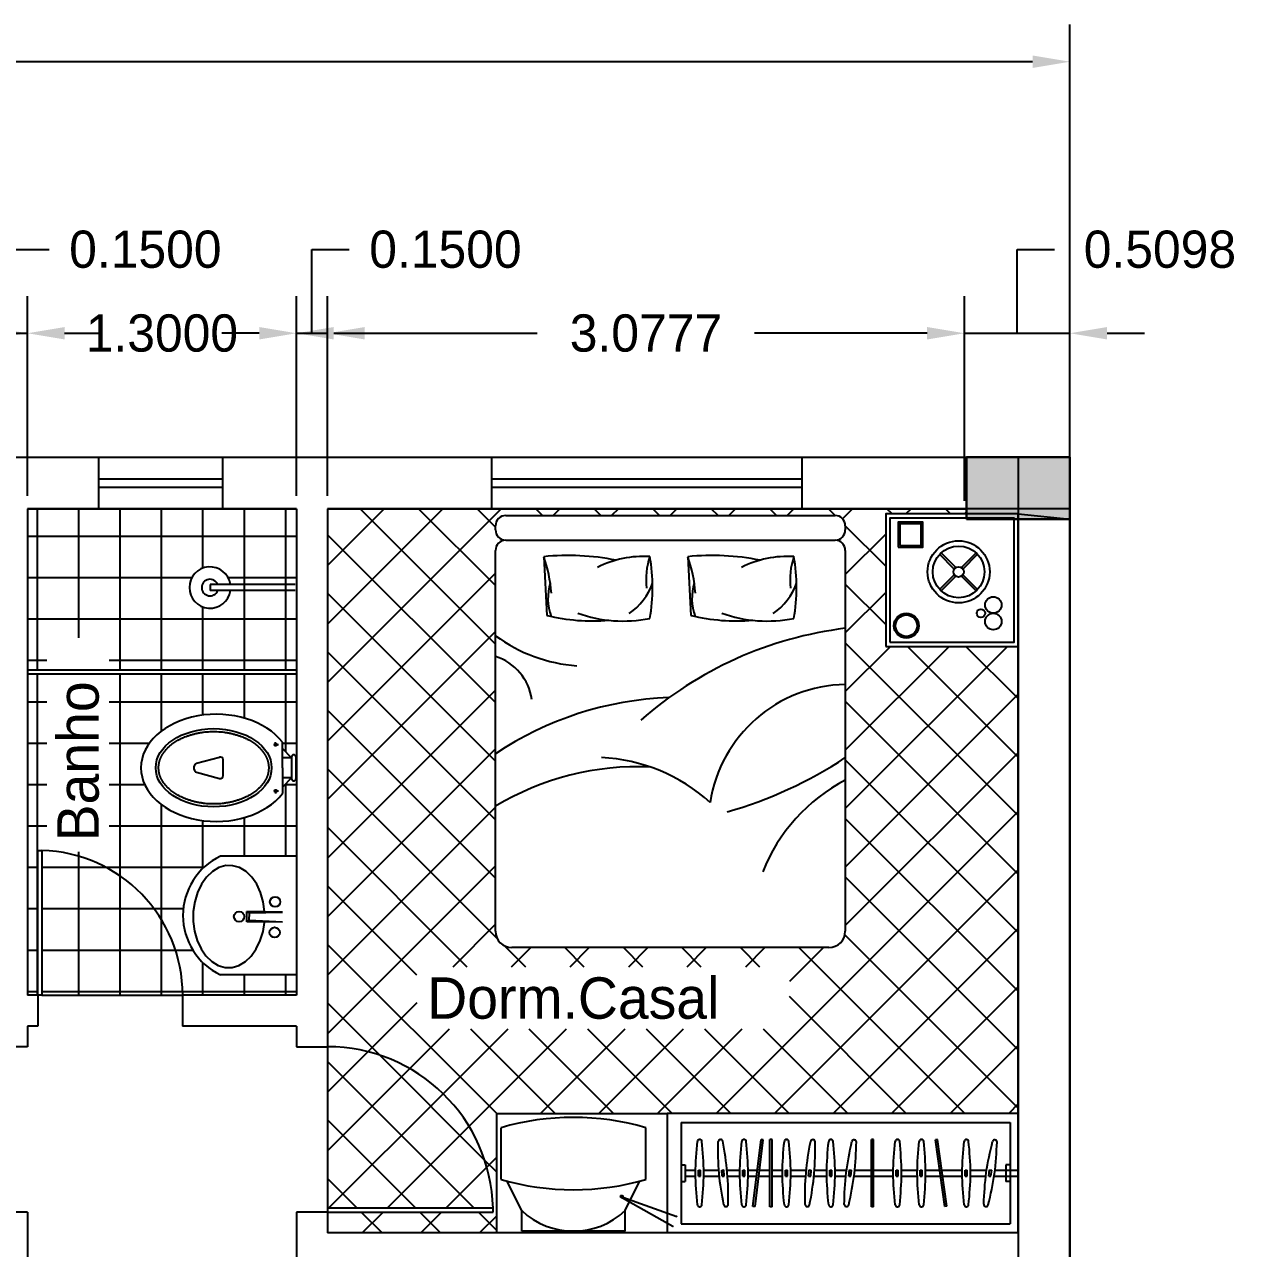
# Model space of a CAD drawing. Header units: millimetres. Extents: x 935 to 1399, y 512 to 900.
# Drawn here: x 1157.06 to 1162.93, y 859.05 to 864.96 of the extents above; entities that cross this region are included whole.
import ezdxf

# ---------------------------------------------------------------- set-up
doc = ezdxf.new("R2010")
doc.units = ezdxf.units.MM
doc.layers.add('LAYER1', color=1, linetype='Continuous')
doc.layers.add('MOBILIARIO', color=4, linetype='Continuous')
doc.dimstyles.get("Standard").update_dxf_attribs({"dimtxt": 0.18, "dimasz": 0.18, "dimexe": 0.18, "dimexo": 0.0625, "dimgap": 0.09, "dimtad": 0, "dimtih": 1, "dimtoh": 1, "dimdec": 4, "dimzin": 0, "dimdsep": 46, "dimtxsty": 'Standard', "dimcen": 0.09, "dimadec": 0, "dimazin": 0, "dimtfac": 1, "dimtdec": 4, "dimtofl": 0, "dimtmove": 0, "dimatfit": 3, "dimfxl": 0, "dimtolj": 1, "dimtzin": 0, "dimarcsym": 0})

# ---------------------------------------------------------------- blocks, each defined once
blk = doc.blocks.new('*D78')
at = {"color": 0, "lineweight": -2, "transparency": 16777216}
for p, q in [((1157.0039, 863.47), (1157.0039, 863.875)), ((1157.0039, 863.875), (1157.1839, 863.875)), ((1156.9289, 862.6844), (1156.9289, 863.65)), ((1157.0789, 862.6844), (1157.0789, 863.65)), ((1156.7489, 863.47), (1156.5689, 863.47)), ((1156.9289, 863.47), (1157.0789, 863.47)), ((1157.2589, 863.47), (1157.4389, 863.47))]:
    blk.add_line(p, q, dxfattribs=at)
at = {"color": 0, "transparency": 16777216}
for points in [[(1156.7489, 863.5), (1156.7489, 863.44), (1156.9289, 863.47)], [(1157.2589, 863.5), (1157.2589, 863.44), (1157.0789, 863.47)]]:
    blk.add_solid(points, dxfattribs=at)
at = {"layer": 'Defpoints', "color": 0, "transparency": 16777216}
for p in [(1157.0789, 863.47), (1156.9289, 862.6219), (1157.0789, 862.6219)]:
    blk.add_point(p, dxfattribs=at)
at = {"color": 0, "transparency": 16777216, "insert": (1157.6489, 863.875), "char_height": 0.18, "attachment_point": 5}
blk.add_mtext('\\A1;0.1500', dxfattribs=at)
blk = doc.blocks.new('*D79')
at = {"color": 0, "lineweight": -2, "transparency": 16777216}
for p, q in [((1157.0789, 862.6844), (1157.0789, 863.65)), ((1158.3789, 862.6844), (1158.3789, 863.65)), ((1156.8989, 863.47), (1156.7189, 863.47)), ((1158.5589, 863.47), (1158.7389, 863.47))]:
    blk.add_line(p, q, dxfattribs=at)
at = {"color": 0, "transparency": 16777216}
for points in [[(1156.8989, 863.5), (1156.8989, 863.44), (1157.0789, 863.47)], [(1158.5589, 863.5), (1158.5589, 863.44), (1158.3789, 863.47)]]:
    blk.add_solid(points, dxfattribs=at)
at = {"layer": 'Defpoints', "color": 0, "transparency": 16777216}
for p in [(1158.3789, 863.47), (1157.0789, 862.6219), (1158.3789, 862.6219)]:
    blk.add_point(p, dxfattribs=at)
at = {"color": 0, "transparency": 16777216, "insert": (1157.7289, 863.47), "char_height": 0.18, "attachment_point": 5}
blk.add_mtext('\\A1;1.3000', dxfattribs=at)
blk = doc.blocks.new('*D80')
at = {"color": 0, "lineweight": -2, "transparency": 16777216}
for p, q in [((1158.4539, 863.47), (1158.4539, 863.875)), ((1158.4539, 863.875), (1158.6339, 863.875)), ((1158.3789, 862.6844), (1158.3789, 863.65)), ((1158.5289, 862.6844), (1158.5289, 863.65)), ((1158.1989, 863.47), (1158.0189, 863.47)), ((1158.3789, 863.47), (1158.5289, 863.47)), ((1158.7089, 863.47), (1158.8889, 863.47))]:
    blk.add_line(p, q, dxfattribs=at)
at = {"color": 0, "transparency": 16777216}
for points in [[(1158.1989, 863.5), (1158.1989, 863.44), (1158.3789, 863.47)], [(1158.7089, 863.5), (1158.7089, 863.44), (1158.5289, 863.47)]]:
    blk.add_solid(points, dxfattribs=at)
at = {"layer": 'Defpoints', "color": 0, "transparency": 16777216}
for p in [(1158.5289, 863.47), (1158.3789, 862.6219), (1158.5289, 862.6219)]:
    blk.add_point(p, dxfattribs=at)
at = {"color": 0, "transparency": 16777216, "insert": (1159.0989, 863.875), "char_height": 0.18, "attachment_point": 5}
blk.add_mtext('\\A1;0.1500', dxfattribs=at)
blk = doc.blocks.new('*D81')
at = {"color": 0, "lineweight": -2, "transparency": 16777216}
for p, q in [((1158.5289, 862.6844), (1158.5289, 863.65)), ((1161.6067, 862.6594), (1161.6067, 863.65)), ((1158.7089, 863.47), (1159.5428, 863.47)), ((1161.4267, 863.47), (1160.5928, 863.47))]:
    blk.add_line(p, q, dxfattribs=at)
at = {"color": 0, "transparency": 16777216}
for points in [[(1158.7089, 863.5), (1158.7089, 863.44), (1158.5289, 863.47)], [(1161.4267, 863.5), (1161.4267, 863.44), (1161.6067, 863.47)]]:
    blk.add_solid(points, dxfattribs=at)
at = {"layer": 'Defpoints', "color": 0, "transparency": 16777216}
for p in [(1161.6067, 863.47), (1158.5289, 862.6219), (1161.6067, 862.5969)]:
    blk.add_point(p, dxfattribs=at)
at = {"color": 0, "transparency": 16777216, "insert": (1160.0678, 863.47), "char_height": 0.18, "attachment_point": 5}
blk.add_mtext('\\A1;3.0777', dxfattribs=at)
blk = doc.blocks.new('*D82')
at = {"color": 0, "lineweight": -2, "transparency": 16777216}
for p, q in [((1161.8615, 863.47), (1161.8615, 863.875)), ((1161.8615, 863.875), (1162.0415, 863.875)), ((1161.6067, 862.6594), (1161.6067, 863.65)), ((1162.1164, 862.6344), (1162.1164, 863.65)), ((1161.4267, 863.47), (1161.2467, 863.47)), ((1161.6067, 863.47), (1162.1164, 863.47)), ((1162.2964, 863.47), (1162.4764, 863.47))]:
    blk.add_line(p, q, dxfattribs=at)
at = {"color": 0, "transparency": 16777216}
for points in [[(1161.4267, 863.5), (1161.4267, 863.44), (1161.6067, 863.47)], [(1162.2964, 863.5), (1162.2964, 863.44), (1162.1164, 863.47)]]:
    blk.add_solid(points, dxfattribs=at)
at = {"layer": 'Defpoints', "color": 0, "transparency": 16777216}
for p in [(1162.1164, 863.47), (1161.6067, 862.5969), (1162.1164, 862.5719)]:
    blk.add_point(p, dxfattribs=at)
at = {"color": 0, "transparency": 16777216, "insert": (1162.5515, 863.875), "char_height": 0.18, "attachment_point": 5}
blk.add_mtext('\\A1;0.5098', dxfattribs=at)
blk = doc.blocks.new('*D47')
at = {"color": 0, "lineweight": -2, "transparency": 16777216}
for p, q in [((1146.1164, 862.9969), (1146.1164, 864.9622)), ((1162.1164, 862.9969), (1162.1164, 864.9622)), ((1146.2964, 864.7822), (1153.5764, 864.7822)), ((1161.9364, 864.7822), (1154.6564, 864.7822))]:
    blk.add_line(p, q, dxfattribs=at)
at = {"color": 0, "transparency": 16777216}
for points in [[(1146.2964, 864.8122), (1146.2964, 864.7522), (1146.1164, 864.7822)], [(1161.9364, 864.8122), (1161.9364, 864.7522), (1162.1164, 864.7822)]]:
    blk.add_solid(points, dxfattribs=at)
at = {"layer": 'Defpoints', "color": 0, "transparency": 16777216}
for p in [(1162.1164, 864.7822), (1146.1164, 862.9344), (1162.1164, 862.9344)]:
    blk.add_point(p, dxfattribs=at)
at = {"color": 0, "transparency": 16777216, "insert": (1154.1164, 864.7822), "char_height": 0.18, "attachment_point": 5}
blk.add_mtext('\\A1;16.0000', dxfattribs=at)

msp = doc.modelspace()

# ---------------------------------------------------------------- hatches: boundary and pattern name
for points in [[(1162.11641, 862.87187), (1161.61641, 862.87187), (1161.61641, 862.57187), (1162.11641, 862.57187)], [(1161.61641, 862.87187), (1162.11641, 862.87187), (1162.11641, 862.57187), (1161.61641, 862.57187)], [(1162.11641, 862.87187), (1161.61641, 862.87187), (1161.61641, 862.57187), (1162.11641, 862.57187)], [(1161.61641, 862.87187), (1162.11641, 862.87187), (1162.11641, 862.57187), (1161.61641, 862.57187)]]:
    msp.add_hatch(color=256).paths.add_polyline_path(points)

# ---------------------------------------------------------------- linework, layer by layer
at = {"color": 6}
for p, q in [((1162.11641, 840.17187), (1162.11641, 863.17187)), ((1146.11641, 862.87187), (1162.11641, 862.87187)), ((1146.11641, 862.87187), (1162.11641, 862.87187)), ((1157.42373, 862.62187), (1157.42373, 862.87187)), ((1158.02373, 862.62187), (1158.02373, 862.87187)), ((1159.32266, 862.62187), (1159.32266, 862.87187)), ((1159.32266, 862.62187), (1159.32266, 862.87187)), ((1159.32266, 862.62187), (1159.32266, 862.87187)), ((1160.82266, 862.62187), (1160.82266, 862.87187)), ((1160.82266, 862.62187), (1160.82266, 862.87187)), ((1160.82266, 862.62187), (1160.82266, 862.87187)), ((1160.82266, 862.62187), (1160.82266, 862.87187)), ((1161.86641, 862.87187), (1161.86641, 840.17187)), ((1162.11641, 862.87187), (1162.11641, 846.24687)), ((1162.11641, 858.07187), (1162.11641, 862.87187)), ((1162.11641, 862.87187), (1162.11641, 846.24687)), ((1162.11641, 858.07187), (1162.11641, 862.87187)), ((1157.07891, 862.62187), (1157.57891, 862.62187)), ((1157.07891, 862.62187), (1157.57891, 862.62187)), ((1157.07891, 862.62187), (1157.57891, 862.62187)), ((1157.07891, 862.62187), (1157.57891, 862.62187)), ((1157.07891, 862.62187), (1157.07891, 860.2709)), ((1157.57891, 862.62187), (1157.07891, 862.62187)), ((1157.07891, 862.62187), (1158.37891, 862.62187)), ((1158.37891, 862.62187), (1157.17891, 862.62187)), ((1157.72891, 862.62187), (1158.37891, 862.62187)), ((1157.72891, 862.62187), (1158.37891, 862.62187)), ((1157.72891, 862.62187), (1158.37891, 862.62187)), ((1157.72891, 862.62187), (1158.37891, 862.62187)), ((1158.37891, 862.62187), (1158.37891, 860.2709)), ((1158.52891, 862.62187), (1161.61641, 862.62187)), ((1158.52891, 862.62187), (1161.61641, 862.62187)), ((1158.52891, 862.62187), (1161.61641, 862.62187)), ((1158.52891, 862.62187), (1161.61641, 862.62187)), ((1158.52891, 862.62187), (1161.61641, 862.62187)), ((1162.11641, 862.62187), (1158.52891, 862.62187)), ((1158.52891, 862.62187), (1158.52891, 860.0209)), ((1158.52891, 862.62187), (1161.61641, 862.62187)), ((1161.86641, 859.12187), (1161.86641, 862.59687)), ((1161.86641, 862.57187), (1161.86641, 859.12187)), ((1161.86641, 862.57187), (1161.86641, 859.12187)), ((1161.86641, 862.57187), (1161.86641, 859.12187)), ((1161.86641, 859.12187), (1161.86641, 862.57187)), ((1157.12891, 860.2709), (1157.07891, 860.2709)), ((1157.12891, 860.2709), (1157.12891, 860.1209)), ((1157.14891, 860.2709), (1157.12891, 860.2709)), ((1157.82891, 860.2709), (1157.82891, 860.1209)), ((1158.37891, 860.2709), (1157.8292, 860.2709)), ((1157.07891, 860.1209), (1157.07891, 860.02187)), ((1157.07891, 860.1209), (1157.07891, 860.02187)), ((1157.12891, 860.1209), (1157.07891, 860.1209)), ((1158.37891, 860.1209), (1157.82891, 860.1209)), ((1158.37891, 860.1209), (1158.37891, 860.0209)), ((1158.37891, 860.1209), (1158.37891, 860.0209)), ((1157.07891, 860.02187), (1156.92891, 860.02187)), ((1158.37891, 860.0209), (1158.52891, 860.0209)), ((1157.07891, 859.22187), (1156.92891, 859.22187)), ((1157.07891, 859.22187), (1157.07891, 858.97187)), ((1158.37891, 859.22187), (1158.37891, 858.97187)), ((1158.52891, 859.22187), (1158.37891, 859.22187)), ((1158.52891, 859.22187), (1158.52891, 859.12187)), ((1161.86641, 859.12187), (1158.52891, 859.12187))]:
    msp.add_line(p, q, dxfattribs=at)
for p, q in [((1161.61641, 862.57187), (1161.61641, 862.87187)), ((1161.61641, 862.87187), (1162.11641, 862.87187)), ((1162.11641, 862.87187), (1161.61641, 862.87187)), ((1161.61641, 862.87187), (1161.61641, 862.57187)), ((1161.61641, 862.87187), (1162.11641, 862.87187)), ((1162.11641, 862.87187), (1161.61641, 862.87187)), ((1162.11641, 862.87187), (1162.11641, 862.57187)), ((1162.11641, 862.57187), (1162.11641, 862.87187)), ((1162.11641, 862.87187), (1162.11641, 862.57187)), ((1162.11641, 862.57187), (1162.11641, 862.87187)), ((1161.86641, 862.59687), (1162.11641, 862.57187)), ((1161.86641, 862.59687), (1162.11641, 862.57187)), ((1162.11641, 862.57187), (1161.61641, 862.57187)), ((1161.61641, 862.57187), (1162.11641, 862.57187)), ((1162.11641, 862.57187), (1161.61641, 862.57187)), ((1161.61641, 862.57187), (1162.11641, 862.57187)), ((1157.8292, 860.2709), (1157.82891, 860.2709)), ((1161.86641, 859.69958), (1160.17077, 859.69958)), ((1160.17077, 859.69958), (1160.17077, 859.12187)), ((1161.86641, 859.12187), (1160.17077, 859.12187))]:
    msp.add_line(p, q)
at = {"color": 3}
for p, q in [((1157.42373, 862.76687), (1158.02373, 862.76687)), ((1159.32266, 862.76687), (1160.82266, 862.76687)), ((1157.42373, 862.72687), (1158.02373, 862.72687)), ((1159.32266, 862.72687), (1160.82266, 862.72687))]:
    msp.add_line(p, q, dxfattribs=at)
at = {"color": 254}
for p, q in [((1157.12725, 861.84187), (1157.12725, 862.62187)), ((1157.32725, 861.99783), (1157.32725, 862.62187)), ((1157.52725, 861.84187), (1157.52725, 862.62187)), ((1157.72725, 861.84187), (1157.72725, 862.62187)), ((1157.92725, 862.33501), (1157.92725, 862.62187)), ((1158.12725, 861.84187), (1158.12725, 862.62187)), ((1158.32725, 861.84187), (1158.32725, 862.62187)), ((1159.36892, 862.62187), (1158.52891, 861.78186)), ((1159.08608, 862.62187), (1158.52891, 862.0647)), ((1158.80323, 862.62187), (1158.52891, 862.34755)), ((1159.34078, 861.96764), (1158.68655, 862.62187)), ((1159.34078, 862.25048), (1158.96939, 862.62187)), ((1159.34078, 862.53332), (1159.25223, 862.62187)), ((1159.5676, 862.58934), (1159.53507, 862.62187)), ((1159.65176, 862.62187), (1159.61923, 862.58934)), ((1159.85044, 862.58934), (1159.81792, 862.62187)), ((1159.9346, 862.62187), (1159.90208, 862.58934)), ((1160.13329, 862.58934), (1160.10076, 862.62187)), ((1160.21745, 862.62187), (1160.18492, 862.58934)), ((1160.41613, 862.58934), (1160.3836, 862.62187)), ((1160.50029, 862.62187), (1160.46776, 862.58934)), ((1160.69897, 862.58934), (1160.66645, 862.62187)), ((1160.78313, 862.62187), (1160.75061, 862.58934)), ((1160.98182, 862.58934), (1160.94929, 862.62187)), ((1161.06598, 862.62187), (1161.01778, 862.57367)), ((1161.25713, 862.59687), (1161.23213, 862.62187)), ((1161.34882, 862.62187), (1161.32382, 862.59687)), ((1161.53997, 862.59687), (1161.51497, 862.62187)), ((1161.61641, 862.60662), (1161.60666, 862.59687)), ((1161.22641, 862.34474), (1161.03127, 862.53988)), ((1158.37891, 862.4878), (1157.07891, 862.4878)), ((1159.34078, 861.68479), (1158.52891, 862.49666)), ((1161.22641, 862.49946), (1161.03127, 862.30432)), ((1157.87306, 862.2878), (1157.07891, 862.2878)), ((1158.37891, 862.2878), (1158.04985, 862.2878)), ((1159.34078, 862.31088), (1158.52891, 861.49902)), ((1161.22641, 862.0619), (1161.03127, 862.25704)), ((1159.34078, 861.40195), (1158.52891, 862.21381)), ((1161.22641, 862.21662), (1161.03127, 862.02148)), ((1157.92725, 861.84187), (1157.92725, 862.14707)), ((1158.37891, 862.0878), (1157.07891, 862.0878)), ((1159.34078, 862.02804), (1158.52891, 861.21618)), ((1159.34078, 861.11911), (1158.52891, 861.93097)), ((1161.86641, 861.13905), (1161.03127, 861.9742)), ((1161.81519, 861.95687), (1161.03127, 861.17295)), ((1161.53235, 861.95687), (1161.03127, 861.45579)), ((1161.2495, 861.95687), (1161.03127, 861.73863)), ((1161.86641, 861.4219), (1161.33145, 861.95687)), ((1161.86641, 861.70474), (1161.61429, 861.95687)), ((1157.17357, 861.8878), (1157.07891, 861.8878)), ((1158.37891, 861.8878), (1157.47357, 861.8878)), ((1157.12725, 860.2709), (1157.12725, 861.82187)), ((1157.52725, 860.84686), (1157.52725, 861.82187)), ((1157.72725, 861.5478), (1157.72725, 861.82187)), ((1157.92725, 861.62466), (1157.92725, 861.82187)), ((1158.12725, 861.61007), (1158.12725, 861.82187)), ((1158.32725, 861.44706), (1158.32725, 861.82187)), ((1159.34078, 861.7452), (1158.52891, 860.93333)), ((1161.86641, 861.72525), (1161.03127, 860.89011)), ((1161.86641, 860.85621), (1161.03127, 861.69136)), ((1157.17357, 861.6878), (1157.07891, 861.6878)), ((1158.37891, 861.6878), (1157.47357, 861.6878)), ((1159.34078, 860.83627), (1158.52891, 861.64813)), ((1157.17357, 861.4878), (1157.07891, 861.4878)), ((1157.66759, 861.4878), (1157.47357, 861.4878)), ((1158.37891, 861.4878), (1158.31135, 861.4878)), ((1159.34078, 861.46235), (1158.52891, 860.65049)), ((1161.86641, 861.44241), (1161.03127, 860.60726)), ((1161.86641, 860.57337), (1161.03127, 861.40851)), ((1159.34921, 860.54499), (1158.52891, 861.36528)), ((1157.17357, 861.2878), (1157.07891, 861.2878)), ((1157.64626, 861.2878), (1157.47357, 861.2878)), ((1158.37891, 861.2878), (1158.32264, 861.2878)), ((1158.32725, 860.94301), (1158.32725, 861.29241)), ((1157.72725, 860.63477), (1157.72725, 861.19166)), ((1159.34078, 861.17951), (1158.52891, 860.36765)), ((1161.86641, 861.15956), (1160.40643, 859.69958)), ((1157.92725, 860.88431), (1157.92725, 861.11481)), ((1158.12725, 860.94301), (1158.12725, 861.1294)), ((1161.86641, 860.29053), (1161.03127, 861.12567)), ((1157.17357, 861.0878), (1157.07891, 861.0878)), ((1158.37891, 861.0878), (1157.47357, 861.0878)), ((1159.20404, 860.40732), (1158.52891, 861.08244)), ((1157.32725, 860.94252), (1157.32725, 860.9645)), ((1157.32725, 860.2709), (1157.32725, 860.94252)), ((1157.12891, 860.8878), (1157.07891, 860.8878)), ((1157.46033, 860.8878), (1157.14891, 860.8878)), ((1157.9309, 860.8878), (1157.46033, 860.8878)), ((1159.34078, 860.89667), (1158.52891, 860.08481)), ((1161.86641, 860.87672), (1160.68928, 859.69958)), ((1157.52725, 860.2709), (1157.52725, 860.84686)), ((1161.86641, 860.00768), (1161.03127, 860.84283)), ((1158.96101, 860.3675), (1158.52891, 860.7996)), ((1157.12891, 860.6878), (1157.07891, 860.6878)), ((1157.69158, 860.6878), (1157.14891, 860.6878)), ((1157.83235, 860.6878), (1157.69158, 860.6878)), ((1157.72725, 860.2709), (1157.72725, 860.63477)), ((1159.34078, 860.61382), (1159.13427, 860.40732)), ((1161.86641, 860.59388), (1160.97212, 859.69958)), ((1159.3466, 859.69907), (1158.52891, 860.51676)), ((1159.48688, 860.40732), (1159.38469, 860.50951)), ((1161.86641, 859.72484), (1161.0291, 860.56216)), ((1157.12891, 860.4878), (1157.07891, 860.4878)), ((1157.79476, 860.4878), (1157.14891, 860.4878)), ((1157.87906, 860.4878), (1157.79476, 860.4878)), ((1159.51087, 860.50108), (1159.41711, 860.40732)), ((1159.76972, 860.40732), (1159.67596, 860.50108)), ((1159.79372, 860.50108), (1159.69996, 860.40732)), ((1160.05257, 860.40732), (1159.9588, 860.50108)), ((1160.07656, 860.50108), (1159.9828, 860.40732)), ((1160.33541, 860.40732), (1160.24165, 860.50108)), ((1160.3594, 860.50108), (1160.26564, 860.40732)), ((1160.61825, 860.40732), (1160.52449, 860.50108)), ((1160.64225, 860.50108), (1160.54848, 860.40732)), ((1160.92509, 860.50108), (1160.76101, 860.33701)), ((1161.60883, 859.69958), (1160.80733, 860.50108)), ((1157.92725, 860.2709), (1157.92725, 860.42812)), ((1158.12725, 860.2709), (1158.12725, 860.36943)), ((1158.32725, 860.2709), (1158.32725, 860.36943)), ((1157.12891, 860.2878), (1157.07891, 860.2878)), ((1157.829, 860.2878), (1157.14891, 860.2878)), ((1157.14891, 860.2709), (1157.8292, 860.2709)), ((1158.37891, 860.2878), (1157.829, 860.2878)), ((1161.86641, 860.31104), (1161.25496, 859.69958)), ((1158.78168, 859.98115), (1158.52891, 860.23391)), ((1158.96101, 860.23406), (1158.72474, 859.99779)), ((1161.32599, 859.69958), (1160.76101, 860.26456)), ((1159.11711, 860.10732), (1158.92628, 859.91649)), ((1159.39996, 860.10732), (1159.08753, 859.79489)), ((1159.6828, 860.10732), (1159.21284, 859.63737)), ((1159.62893, 859.69958), (1159.22119, 860.10732)), ((1159.91177, 859.69958), (1159.50404, 860.10732)), ((1159.96564, 860.10732), (1159.55791, 859.69958)), ((1160.19462, 859.69958), (1159.78688, 860.10732)), ((1160.24848, 860.10732), (1159.84075, 859.69958)), ((1160.47746, 859.69958), (1160.06972, 860.10732)), ((1160.53133, 860.10732), (1160.12359, 859.69958)), ((1160.7603, 859.69958), (1160.35257, 860.10732)), ((1161.04314, 859.69958), (1160.63541, 860.10732)), ((1158.52891, 860.02212), (1158.52891, 859.24187)), ((1158.72474, 859.99779), (1158.52891, 859.80196)), ((1159.2882, 859.47463), (1158.78168, 859.98115)), ((1161.86641, 860.02819), (1161.53781, 859.69958)), ((1159.23812, 859.24187), (1158.52891, 859.95107)), ((1158.92628, 859.91649), (1158.52891, 859.51912)), ((1159.08753, 859.79489), (1158.5345, 859.24187)), ((1161.86641, 859.74535), (1161.82065, 859.69958)), ((1158.95528, 859.24187), (1158.52891, 859.66823)), ((1159.21284, 859.63737), (1158.81735, 859.24187)), ((1159.3466, 859.41623), (1159.2882, 859.47463)), ((1159.3466, 859.48828), (1159.29874, 859.44042)), ((1158.67243, 859.24187), (1158.52891, 859.38539)), ((1159.29874, 859.44042), (1159.10019, 859.24187)), ((1158.79243, 859.12187), (1158.69243, 859.22187)), ((1158.79735, 859.22187), (1158.69735, 859.12187)), ((1159.07528, 859.12187), (1158.97528, 859.22187)), ((1159.08019, 859.22187), (1158.98019, 859.12187)), ((1159.3466, 859.13338), (1159.25812, 859.22187)), ((1159.3466, 859.20544), (1159.26303, 859.12187))]:
    msp.add_line(p, q, dxfattribs=at)
at = {"color": 1, "ltscale": 0.1}
for p, q in [((1157.96146, 862.25604), (1157.96146, 862.22604)), ((1158.37349, 862.25604), (1157.96146, 862.25604)), ((1158.37349, 862.22604), (1157.96146, 862.22604))]:
    msp.add_line(p, q, dxfattribs=at)
at = {"color": 1}
for p, q in [((1158.29258, 861.48173), (1158.27018, 861.48173)), ((1158.27858, 861.47333), (1158.27858, 861.49346)), ((1158.31135, 861.36973), (1158.31135, 861.49346)), ((1158.35557, 861.41873), (1158.31135, 861.46296)), ((1157.89584, 861.39162), (1158.00784, 861.42163)), ((1158.02546, 861.33206), (1158.02546, 861.40811)), ((1158.35557, 861.41873), (1158.31135, 861.41873)), ((1158.35557, 861.42223), (1158.35557, 861.31723)), ((1158.36607, 861.43273), (1158.36607, 861.43273)), ((1158.37657, 861.42223), (1158.37657, 861.31723)), ((1157.88546, 861.36207), (1157.88546, 861.3781)), ((1157.89584, 861.34855), (1158.00784, 861.31854)), ((1158.31135, 861.36973), (1158.31135, 861.246)), ((1158.35557, 861.32073), (1158.31135, 861.27651)), ((1158.35557, 861.32073), (1158.31135, 861.32073)), ((1158.29258, 861.25773), (1158.27018, 861.25773)), ((1158.27858, 861.26613), (1158.27858, 861.246)), ((1157.12891, 860.2709), (1157.12891, 860.9709)), ((1157.12891, 860.9709), (1157.14891, 860.9709)), ((1157.14891, 860.9709), (1157.14891, 860.2709)), ((1157.14891, 860.2709), (1157.12891, 860.2709)), ((1159.3466, 859.12187), (1159.3466, 859.69958)), ((1159.3466, 859.69958), (1160.17077, 859.69958)), ((1160.17077, 859.69958), (1160.17077, 859.12187)), ((1159.32891, 859.24187), (1158.52891, 859.24187)), ((1158.52891, 859.24187), (1158.52891, 859.22187)), ((1158.52891, 859.22187), (1159.32891, 859.22187)), ((1159.32891, 859.22187), (1159.32891, 859.24187))]:
    msp.add_line(p, q, dxfattribs=at)
at = {"color": 7}
msp.add_line((1161.86641, 859.12187), (1161.86641, 859.69958), dxfattribs=at)
at = {"color": 1}
for centre in [(1158.27858, 861.48173), (1158.27858, 861.25773)]:
    msp.add_circle(centre, 0.0056, dxfattribs=at)
at = {"color": 1, "ltscale": 0.1}
for radius, start, end in [(0.1, 8.626927, 351.373073), (0.04, 22.024313, 337.975687)]:
    msp.add_arc((1157.96146, 862.24104), radius, start, end, dxfattribs=at)
at = {"color": 1}
for centre, radius, start, end in [((1158.01146, 861.40811), 0.014, 0, 105), ((1158.36607, 861.42223), 0.0105, 90, 180), ((1158.36607, 861.42223), 0.0105, 0, 90), ((1157.89946, 861.3781), 0.014, 105, 180), ((1157.89946, 861.36207), 0.014, 180, 255), ((1158.01146, 861.33206), 0.014, 255, 0), ((1158.36607, 861.31723), 0.0105, 180, 270), ((1158.36607, 861.31723), 0.0105, 270, 0), ((1157.12891, 860.2709), 0.70029, 360, 88.363423), ((1158.52891, 859.22187), 0.80025, 1.432096, 90)]:
    msp.add_arc(centre, radius, start, end, dxfattribs=at)
msp.add_ellipse((1157.99157, 861.36973), major_axis=(-0.364, 0), ratio=0.7115385, start_param=-2.6435333, end_param=2.6435333, dxfattribs=at)
msp.add_ellipse((1157.97896, 861.37029), major_axis=(-0.28, 0), ratio=0.675, dxfattribs=at)
msp.add_rational_spline([(1157.71296, 861.37029), (1157.71296, 861.33664), (1157.73221, 861.30528), (1157.75193, 861.27313), (1157.7888, 861.24825), (1157.86726, 861.19529), (1157.97896, 861.19529), (1158.09066, 861.19529), (1158.16912, 861.24825), (1158.20599, 861.27313), (1158.22571, 861.30528), (1158.24496, 861.33664), (1158.24496, 861.37029), (1158.24496, 861.40393), (1158.22571, 861.43529), (1158.20599, 861.46744), (1158.16912, 861.49232), (1158.09066, 861.54529), (1157.97896, 861.54529), (1157.86726, 861.54529), (1157.7888, 861.49232), (1157.75193, 861.46744), (1157.73221, 861.43529), (1157.71296, 861.40393), (1157.71296, 861.37029)], [1, 0.982463622844, 1, 0.9801023307, 1, 0.922021079649, 1, 0.922021079649, 1, 0.9801023307, 1, 0.982463622847, 1, 0.982463622849, 1, 0.980102330699, 1, 0.922021079649, 1, 0.922021079649, 1, 0.9801023307, 1, 0.982463622847, 1], degree=2, knots=[0, 0, 0, 0.4082367, 0.4082367, 0.7853982, 0.7853982, 1.5707963, 1.5707963, 2.3561945, 2.3561945, 2.733356, 2.733356, 3.1415927, 3.1415927, 3.5498293, 3.5498293, 3.9269908, 3.9269908, 4.712389, 4.712389, 5.4977871, 5.4977871, 5.8749486, 5.8749486, 6.2831853, 6.2831853, 6.2831853], dxfattribs=at)
at = {"layer": 'LAYER1', "linetype": 'Continuous'}
for p, q in [((1158.37938, 860.94301), (1158.01153, 860.94301)), ((1157.97258, 860.86912), (1157.94421, 860.84224)), ((1158.00401, 860.88763), (1157.97258, 860.86912)), ((1158.0373, 860.89707), (1158.00401, 860.88763)), ((1158.07116, 860.89705), (1158.0373, 860.89707)), ((1158.10433, 860.8876), (1158.07116, 860.89705)), ((1158.13551, 860.86908), (1158.10433, 860.8876)), ((1158.1635, 860.84218), (1158.13551, 860.86908)), ((1157.92001, 860.80803), (1157.90091, 860.76779)), ((1157.94421, 860.84224), (1157.92001, 860.80803)), ((1158.18722, 860.80795), (1158.1635, 860.84218)), ((1158.20576, 860.76771), (1158.18722, 860.80795)), ((1157.90091, 860.76779), (1157.88763, 860.72308)), ((1158.2184, 860.72299), (1158.20576, 860.76771)), ((1158.22469, 860.67552), (1158.2184, 860.72299)), ((1158.13861, 860.62554), (1158.13927, 860.67491)), ((1158.15104, 860.63154), (1158.13861, 860.62554)), ((1158.31142, 860.62324), (1158.13861, 860.62554)), ((1158.31207, 860.67262), (1158.13927, 860.67491)), ((1158.13927, 860.67491), (1158.15153, 860.66858)), ((1158.15104, 860.63154), (1158.15153, 860.66858)), ((1158.31142, 860.62324), (1158.15104, 860.63154)), ((1158.15153, 860.66858), (1158.31207, 860.67262)), ((1158.20413, 860.53495), (1158.21741, 860.57966)), ((1158.21741, 860.57966), (1158.22398, 860.62242)), ((1158.18504, 860.49472), (1158.20413, 860.53495)), ((1157.91786, 860.49479), (1157.94157, 860.46056)), ((1157.94157, 860.46056), (1157.96957, 860.43367)), ((1158.1325, 860.43362), (1158.16087, 860.4605)), ((1158.16087, 860.4605), (1158.18504, 860.49472)), ((1157.96957, 860.43367), (1158.00072, 860.41514)), ((1158.00072, 860.41514), (1158.03388, 860.40569)), ((1158.03388, 860.40569), (1158.06778, 860.40568)), ((1158.06778, 860.40568), (1158.10107, 860.41511)), ((1158.10107, 860.41511), (1158.1325, 860.43362)), ((1158.37938, 860.36943), (1158.01153, 860.36943))]:
    msp.add_line(p, q, dxfattribs=at)
at = {"layer": 'LAYER1', "color": 1, "linetype": 'Continuous'}
for p, q in [((1157.88763, 860.72308), (1157.88069, 860.67562)), ((1157.88069, 860.67562), (1157.88035, 860.62722)), ((1157.88035, 860.62722), (1157.88664, 860.57975)), ((1157.88664, 860.57975), (1157.89931, 860.53504)), ((1157.89931, 860.53504), (1157.91786, 860.49479))]:
    msp.add_line(p, q, dxfattribs=at)
at = {"layer": 'LAYER1', "linetype": 'Continuous'}
for centre in [(1158.2757, 860.72248), (1158.10191, 860.65072), (1158.27373, 860.57436)]:
    msp.add_circle(centre, 0.02469, dxfattribs=at)
at = {"layer": 'LAYER1', "color": 1, "linetype": 'Continuous'}
msp.add_arc((1158.14867, 860.65622), 0.31789, 115.557199, 244.442801, dxfattribs=at)
at = {"layer": 'MOBILIARIO', "color": 7}
for p, q in [((1159.3905, 862.58934), (1160.98155, 862.58934)), ((1159.34078, 862.51973), (1159.34078, 862.53962)), ((1161.03127, 862.53962), (1161.03127, 862.51973)), ((1159.3905, 862.47001), (1160.98155, 862.47001)), ((1159.34078, 860.58063), (1159.34078, 862.42029)), ((1161.03127, 862.42029), (1161.03127, 860.58063)), ((1159.57363, 862.39027), (1159.58862, 862.10646)), ((1160.26971, 862.39027), (1160.28471, 862.10646)), ((1158.37891, 861.84187), (1157.07891, 861.84187)), ((1158.37891, 861.82187), (1157.07891, 861.82187)), ((1160.95172, 860.50108), (1159.42033, 860.50108)), ((1159.36753, 859.38067), (1159.36753, 859.63067)), ((1160.06753, 859.38067), (1160.06753, 859.63067)), ((1160.23734, 859.65631), (1161.82734, 859.65631)), ((1160.23734, 859.65631), (1160.23734, 859.16631)), ((1161.82734, 859.65631), (1161.82734, 859.16631)), ((1160.32645, 859.57381), (1160.32821, 859.57381)), ((1160.4261, 859.57319), (1160.42785, 859.57334)), ((1160.54069, 859.57381), (1160.54245, 859.57381)), ((1160.58492, 859.25063), (1160.62452, 859.5732)), ((1160.59484, 859.24941), (1160.63445, 859.57198)), ((1160.63445, 859.57198), (1160.62452, 859.5732)), ((1160.66725, 859.24881), (1160.66725, 859.57381)), ((1160.67725, 859.57381), (1160.66725, 859.57381)), ((1160.67725, 859.24881), (1160.67725, 859.57381)), ((1160.74656, 859.57381), (1160.74832, 859.57381)), ((1160.87453, 859.57319), (1160.87629, 859.57303)), ((1160.9608, 859.57381), (1160.96256, 859.57381)), ((1161.07433, 859.57259), (1161.07608, 859.57238)), ((1161.15738, 859.24881), (1161.15738, 859.57381)), ((1161.16738, 859.57381), (1161.15738, 859.57381)), ((1161.16738, 859.24881), (1161.16738, 859.57381)), ((1161.28216, 859.57381), (1161.28392, 859.57381)), ((1161.3982, 859.57381), (1161.39996, 859.57381)), ((1161.47693, 859.57292), (1161.46703, 859.57153)), ((1161.51226, 859.24969), (1161.46703, 859.57153)), ((1161.52217, 859.25108), (1161.47693, 859.57292)), ((1161.61539, 859.57381), (1161.61715, 859.57381)), ((1161.75406, 859.57222), (1161.7558, 859.57198)), ((1160.23734, 859.45131), (1160.25734, 859.45131)), ((1160.25734, 859.45131), (1160.25734, 859.37131)), ((1161.80734, 859.45131), (1161.80734, 859.37131)), ((1161.82734, 859.45131), (1161.80734, 859.45131)), ((1160.25734, 859.42631), (1160.30745, 859.42631)), ((1160.25734, 859.39631), (1160.30745, 859.39631)), ((1160.32145, 859.39631), (1160.32145, 859.42631)), ((1160.32145, 859.42631), (1160.33145, 859.42631)), ((1160.32145, 859.39631), (1160.33145, 859.39631)), ((1160.33145, 859.39631), (1160.33145, 859.42631)), ((1160.3472, 859.42631), (1160.41991, 859.42631)), ((1160.3472, 859.39631), (1160.42248, 859.39631)), ((1160.43397, 859.42581), (1160.44393, 859.42668)), ((1160.43659, 859.39593), (1160.43397, 859.42581)), ((1160.43659, 859.39593), (1160.44655, 859.3968)), ((1160.44655, 859.3968), (1160.44393, 859.42668)), ((1160.45981, 859.42631), (1160.52169, 859.42631)), ((1160.46238, 859.39631), (1160.52169, 859.39631)), ((1160.53569, 859.42631), (1160.54569, 859.42631)), ((1160.53569, 859.39631), (1160.53569, 859.42631)), ((1160.53569, 859.39631), (1160.54569, 859.39631)), ((1160.54569, 859.39631), (1160.54569, 859.42631)), ((1160.56144, 859.42631), (1160.60649, 859.42631)), ((1160.56144, 859.39631), (1160.6028, 859.39631)), ((1160.61288, 859.39631), (1160.66725, 859.39631)), ((1160.61656, 859.42631), (1160.66725, 859.42631)), ((1160.67725, 859.42631), (1160.72756, 859.42631)), ((1160.67725, 859.39631), (1160.72756, 859.39631)), ((1160.74156, 859.39631), (1160.74156, 859.42631)), ((1160.74156, 859.42631), (1160.75156, 859.42631)), ((1160.74156, 859.39631), (1160.75156, 859.39631)), ((1160.75156, 859.39631), (1160.75156, 859.42631)), ((1160.76731, 859.42631), (1160.84259, 859.42631)), ((1160.76731, 859.39631), (1160.84002, 859.39631)), ((1160.85408, 859.3968), (1160.8567, 859.42668)), ((1160.85408, 859.3968), (1160.86405, 859.39593)), ((1160.8567, 859.42668), (1160.86666, 859.42581)), ((1160.86405, 859.39593), (1160.86666, 859.42581)), ((1160.87992, 859.39631), (1160.9418, 859.39631)), ((1160.88249, 859.42631), (1160.9418, 859.42631)), ((1160.9558, 859.42631), (1160.9658, 859.42631)), ((1160.9558, 859.39631), (1160.9558, 859.42631)), ((1160.9558, 859.39631), (1160.9658, 859.39631)), ((1160.9658, 859.39631), (1160.9658, 859.42631)), ((1160.98155, 859.42631), (1161.0372, 859.42631)), ((1160.98155, 859.39631), (1161.03359, 859.39631)), ((1161.04774, 859.39703), (1161.05139, 859.4268)), ((1161.04774, 859.39703), (1161.05766, 859.39581)), ((1161.05139, 859.4268), (1161.06132, 859.42558)), ((1161.05766, 859.39581), (1161.06132, 859.42558)), ((1161.07363, 859.39631), (1161.15738, 859.39631)), ((1161.07723, 859.42631), (1161.15738, 859.42631)), ((1161.16738, 859.42631), (1161.26316, 859.42631)), ((1161.16738, 859.39631), (1161.26316, 859.39631)), ((1161.27716, 859.42631), (1161.28716, 859.42631)), ((1161.27716, 859.39631), (1161.27716, 859.42631)), ((1161.27716, 859.39631), (1161.28716, 859.39631)), ((1161.28716, 859.39631), (1161.28716, 859.42631)), ((1161.30291, 859.42631), (1161.37921, 859.42631)), ((1161.30291, 859.39631), (1161.37921, 859.39631)), ((1161.3932, 859.39631), (1161.3932, 859.42631)), ((1161.3932, 859.42631), (1161.4032, 859.42631)), ((1161.3932, 859.39631), (1161.4032, 859.39631)), ((1161.4032, 859.39631), (1161.4032, 859.42631)), ((1161.41896, 859.42631), (1161.48744, 859.42631)), ((1161.41896, 859.39631), (1161.49166, 859.39631)), ((1161.49754, 859.42631), (1161.5964, 859.42631)), ((1161.50176, 859.39631), (1161.5964, 859.39631)), ((1161.61039, 859.42631), (1161.62039, 859.42631)), ((1161.61039, 859.39631), (1161.61039, 859.42631)), ((1161.61039, 859.39631), (1161.62039, 859.39631)), ((1161.62039, 859.39631), (1161.62039, 859.42631)), ((1161.63615, 859.42631), (1161.71433, 859.42631)), ((1161.63615, 859.39631), (1161.7102, 859.39631)), ((1161.7244, 859.39715), (1161.72858, 859.42686)), ((1161.7244, 859.39715), (1161.7343, 859.39576)), ((1161.72858, 859.42686), (1161.73848, 859.42546)), ((1161.7343, 859.39576), (1161.73848, 859.42546)), ((1161.75033, 859.39631), (1161.86641, 859.39631)), ((1161.75445, 859.42631), (1161.86641, 859.42631)), ((1159.46753, 859.23067), (1159.39627, 859.37319)), ((1159.96753, 859.23067), (1160.03878, 859.37319)), ((1160.23734, 859.37131), (1160.25734, 859.37131)), ((1161.82734, 859.37131), (1161.80734, 859.37131)), ((1159.94547, 859.30291), (1159.94533, 859.29777)), ((1159.9546, 859.29218), (1160.19806, 859.15413)), ((1159.95632, 859.29448), (1160.21629, 859.20238)), ((1159.46753, 859.13045), (1159.46753, 859.23067)), ((1159.96753, 859.13045), (1159.96753, 859.23067)), ((1160.32645, 859.24881), (1160.32821, 859.24881)), ((1160.45442, 859.24942), (1160.45618, 859.24958)), ((1160.54069, 859.24881), (1160.54245, 859.24881)), ((1160.59484, 859.24941), (1160.58492, 859.25063)), ((1160.67725, 859.24881), (1160.66725, 859.24881)), ((1160.74656, 859.24881), (1160.74832, 859.24881)), ((1160.84621, 859.24942), (1160.84796, 859.24927)), ((1160.9608, 859.24881), (1160.96256, 859.24881)), ((1161.03472, 859.25002), (1161.03647, 859.2498)), ((1161.16738, 859.24881), (1161.15738, 859.24881)), ((1161.28216, 859.24881), (1161.28392, 859.24881)), ((1161.3982, 859.24881), (1161.39996, 859.24881)), ((1161.52217, 859.25108), (1161.51226, 859.24969)), ((1161.61539, 859.24881), (1161.61715, 859.24881)), ((1161.70882, 859.25039), (1161.71057, 859.25014)), ((1160.23734, 859.16631), (1161.82734, 859.16631)), ((1159.96753, 859.13045), (1159.46753, 859.13045))]:
    msp.add_line(p, q, dxfattribs=at)
for points in [[(1161.22641, 861.95687), (1161.86641, 861.95687), (1161.86641, 862.59687), (1161.22641, 862.59687)], [(1161.24641, 861.97687), (1161.84641, 861.97687), (1161.84641, 862.57687), (1161.24641, 862.57687)], [(1161.29441, 862.44487), (1161.39841, 862.44487), (1161.39841, 862.54887), (1161.29441, 862.54887)]]:
    msp.add_lwpolyline(points, close=True, dxfattribs=at)
for points in [[(1161.28641, 862.43687), (1161.40641, 862.43687), (1161.40641, 862.55687), (1161.28641, 862.55687), (1161.28641, 862.43687)], [(1161.55789, 862.33065), (1161.48689, 862.40165)], [(1161.56496, 862.33772), (1161.49397, 862.40872)], [(1161.59253, 862.33772), (1161.66353, 862.40872)], [(1161.5996, 862.33065), (1161.6706, 862.40165)], [(1161.48689, 862.23208), (1161.55789, 862.30308)], [(1161.49397, 862.22501), (1161.56496, 862.29601)], [(1161.66353, 862.22501), (1161.59253, 862.29601)], [(1161.6706, 862.23208), (1161.5996, 862.30308)]]:
    msp.add_lwpolyline(points, dxfattribs=at)
at = {"layer": 'MOBILIARIO', "color": 7, "const_width": 0.00454}
for points in [[(1160.21785, 859.20403, 1), (1160.21473, 859.20073, 1)], [(1160.19961, 859.15578, 1), (1160.1965, 859.15248, 1)]]:
    msp.add_lwpolyline(points, format="xyb", close=True, dxfattribs=at)
at = {"layer": 'MOBILIARIO', "color": 7}
for centre, radius in [((1161.57875, 862.31687), 0.15), ((1161.57875, 862.31687), 0.125), ((1161.57875, 862.31687), 0.025), ((1161.74641, 862.15687), 0.04), ((1161.32641, 862.05687), 0.06), ((1161.32641, 862.05687), 0.052), ((1161.68641, 862.11687), 0.02), ((1161.74641, 862.07687), 0.04)]:
    msp.add_circle(centre, radius, dxfattribs=at)
for centre, radius, start, end in [((1159.3905, 862.53962), 0.04972, 90, 180), ((1160.98155, 862.53962), 0.04972, 0, 90), ((1159.3905, 862.51973), 0.04972, 180, 270), ((1160.98155, 862.51973), 0.04972, 270, 0), ((1159.3905, 862.42029), 0.04972, 90, 180), ((1160.98155, 862.42029), 0.04972, 0, 90), ((1159.69103, 861.20608), 1.19, 78.745194, 95.661757), ((1158.96951, 862.17119), 0.64262, 3.876559, 19.933073), ((1160.05585, 861.90024), 0.49118, 86.41249, 116.951561), ((1160.40976, 862.27972), 0.34162, 161.086031, 186.867349), ((1159.25299, 862.2413), 0.84683, 349.854956, 10.145044), ((1160.38712, 861.20608), 1.19, 78.745194, 95.661757), ((1159.66559, 862.17119), 0.64262, 3.876559, 19.933073), ((1160.75193, 861.90024), 0.49118, 86.41249, 116.951561), ((1161.10584, 862.27972), 0.34162, 161.086031, 186.867349), ((1159.94908, 862.2413), 0.84683, 349.854956, 10.145044), ((1159.8532, 862.18835), 0.25904, 163.054304, 199.543857), ((1159.81557, 862.36349), 0.30144, 304.66441, 340.40539), ((1160.54929, 862.18835), 0.25904, 163.054304, 199.543857), ((1160.51166, 862.36349), 0.30144, 304.66441, 340.40539), ((1159.80954, 863.00845), 0.92865, 256.237774, 274.804825), ((1159.95769, 862.73046), 0.65121, 250.298624, 281.415942), ((1160.50563, 863.00845), 0.92865, 256.237774, 274.804825), ((1160.65377, 862.73046), 0.65121, 250.298624, 281.415942), ((1161.25632, 860.21943), 1.83845, 97.031354, 131.305777), ((1159.79255, 862.62832), 0.76752, 233.941591, 265.660883), ((1159.26169, 861.66284), 0.25784, 8.295844, 72.138396), ((1161.04197, 861.1013), 0.67126, 90.913018, 171.359231), ((1160.23623, 860.10285), 1.60723, 92.04561, 123.858429), ((1159.81343, 860.57989), 0.84043, 47.766176, 87.34457), ((1159.90062, 863.12704), 2.04802, 285.849139, 303.509227), ((1160.03046, 860.03616), 1.33914, 87.518441, 120.998939), ((1161.42849, 860.55219), 0.85629, 117.63778, 158.415978), ((1159.42033, 860.58063), 0.07955, 180, 270), ((1160.95172, 860.58063), 0.07955, 270, 0), ((1159.71753, 858.42519), 1.25526, 73.809863, 106.190137), ((1160.32645, 859.56381), 0.01, 90, 174.742491), ((1160.32821, 859.56381), 0.01, 5.257509, 90), ((1160.42697, 859.56322), 0.01, 95, 179.742491), ((1160.42872, 859.56338), 0.01, 10.257509, 95), ((1160.54069, 859.56381), 0.01, 90, 174.742491), ((1160.54245, 859.56381), 0.01, 5.257509, 90), ((1160.74656, 859.56381), 0.01, 90, 174.742491), ((1160.74832, 859.56381), 0.01, 5.257509, 90), ((1160.87366, 859.56322), 0.01, 85, 169.742491), ((1160.87542, 859.56307), 0.01, 0.257509, 85), ((1160.9608, 859.56381), 0.01, 90, 174.742491), ((1160.96256, 859.56381), 0.01, 5.257509, 90), ((1161.07311, 859.56267), 0.01, 83, 167.742491), ((1161.07486, 859.56245), 0.01, 358.257509, 83), ((1161.28216, 859.56381), 0.01, 90, 174.742491), ((1161.28392, 859.56381), 0.01, 5.257509, 90), ((1161.3982, 859.56381), 0.01, 90, 174.742491), ((1161.39996, 859.56381), 0.01, 5.257509, 90), ((1161.61539, 859.56381), 0.01, 90, 174.742491), ((1161.61715, 859.56381), 0.01, 5.257509, 90), ((1161.75266, 859.56232), 0.01, 82, 166.742491), ((1161.75441, 859.56208), 0.01, 357.257509, 82), ((1159.71753, 860.58615), 1.25526, 253.809863, 286.190137), ((1159.71753, 859.49238), 0.36193, 226.310925, 313.689075), ((1160.32645, 859.25881), 0.01, 185.257509, 270), ((1160.32821, 859.25881), 0.01, 270, 354.742491), ((1160.45355, 859.25939), 0.01, 190.257509, 275), ((1160.4553, 859.25954), 0.01, 275, 359.742491), ((1160.54069, 859.25881), 0.01, 185.257509, 270), ((1160.54245, 859.25881), 0.01, 270, 354.742491), ((1160.74656, 859.25881), 0.01, 185.257509, 270), ((1160.74832, 859.25881), 0.01, 270, 354.742491), ((1160.84708, 859.25939), 0.01, 180.257509, 265), ((1160.84883, 859.25923), 0.01, 265, 349.742491), ((1160.9608, 859.25881), 0.01, 185.257509, 270), ((1160.96256, 859.25881), 0.01, 270, 354.742491), ((1161.03594, 859.25994), 0.01, 178.257509, 263), ((1161.03769, 859.25973), 0.01, 263, 347.742491), ((1161.28216, 859.25881), 0.01, 185.257509, 270), ((1161.28392, 859.25881), 0.01, 270, 354.742491), ((1161.3982, 859.25881), 0.01, 185.257509, 270), ((1161.39996, 859.25881), 0.01, 270, 354.742491), ((1161.61539, 859.25881), 0.01, 185.257509, 270), ((1161.61715, 859.25881), 0.01, 270, 354.742491), ((1161.71022, 859.26029), 0.01, 177.257509, 262), ((1161.71196, 859.26004), 0.01, 262, 346.742491)]:
    msp.add_arc(centre, radius, start, end, dxfattribs=at)
for points in [[(1160.31649, 859.25789), (1160.31178, 859.30903), (1160.30287, 859.41131), (1160.31178, 859.51358), (1160.31649, 859.56472)], [(1160.33816, 859.25789), (1160.34287, 859.30903), (1160.35178, 859.41131), (1160.34287, 859.51358), (1160.33816, 859.56472)], [(1160.44371, 859.2576), (1160.43457, 859.30814), (1160.41677, 859.40925), (1160.41674, 859.51192), (1160.41697, 859.56327)], [(1160.4653, 859.25949), (1160.46554, 859.31085), (1160.4655, 859.41351), (1160.44771, 859.51462), (1160.43856, 859.56516)], [(1160.53073, 859.25789), (1160.52602, 859.30903), (1160.51711, 859.41131), (1160.52602, 859.51358), (1160.53073, 859.56472)], [(1160.5524, 859.25789), (1160.55711, 859.30903), (1160.56602, 859.41131), (1160.55711, 859.51358), (1160.5524, 859.56472)], [(1160.7366, 859.25789), (1160.73189, 859.30903), (1160.72298, 859.41131), (1160.73189, 859.51358), (1160.7366, 859.56472)], [(1160.75827, 859.25789), (1160.76298, 859.30903), (1160.77189, 859.41131), (1160.76298, 859.51358), (1160.75827, 859.56472)], [(1160.83708, 859.25934), (1160.83685, 859.31069), (1160.83688, 859.41336), (1160.85468, 859.51447), (1160.86382, 859.56501)], [(1160.85867, 859.25745), (1160.86782, 859.30799), (1160.88561, 859.4091), (1160.88565, 859.51176), (1160.88542, 859.56312)], [(1160.95084, 859.25789), (1160.94613, 859.30903), (1160.93722, 859.41131), (1160.94613, 859.51358), (1160.95084, 859.56472)], [(1160.97251, 859.25789), (1160.97722, 859.30903), (1160.98613, 859.41131), (1160.97722, 859.51358), (1160.97251, 859.56472)], [(1161.02595, 859.26025), (1161.02751, 859.31158), (1161.03113, 859.41418), (1161.05244, 859.51461), (1161.06334, 859.56479)], [(1161.04746, 859.2576), (1161.05836, 859.30779), (1161.07967, 859.40822), (1161.08329, 859.51082), (1161.08485, 859.56215)], [(1161.2722, 859.25789), (1161.26749, 859.30903), (1161.25858, 859.41131), (1161.26749, 859.51358), (1161.2722, 859.56472)], [(1161.29387, 859.25789), (1161.29858, 859.30903), (1161.30749, 859.41131), (1161.29858, 859.51358), (1161.29387, 859.56472)], [(1161.38825, 859.25789), (1161.38354, 859.30903), (1161.37463, 859.41131), (1161.38354, 859.51358), (1161.38825, 859.56472)], [(1161.40992, 859.25789), (1161.41463, 859.30903), (1161.42354, 859.41131), (1161.41463, 859.51358), (1161.40992, 859.56472)], [(1161.60543, 859.25789), (1161.60073, 859.30903), (1161.59182, 859.41131), (1161.60073, 859.51358), (1161.60543, 859.56472)], [(1161.62711, 859.25789), (1161.63182, 859.30903), (1161.64073, 859.41131), (1161.63182, 859.51358), (1161.62711, 859.56472)], [(1161.70023, 859.26077), (1161.70268, 859.31206), (1161.70809, 859.41459), (1161.73115, 859.51463), (1161.74293, 859.56461)], [(1161.72169, 859.25775), (1161.73347, 859.30774), (1161.75653, 859.40778), (1161.76194, 859.5103), (1161.76439, 859.5616)]]:
    msp.add_open_spline(points, degree=3, dxfattribs=at)
msp.add_spline([(1159.94547, 859.30291), (1159.95272, 859.30308), (1159.95675, 859.29723), (1159.9541, 859.29189), (1159.94988, 859.29212), (1159.94533, 859.29777)], degree=3, dxfattribs=at)

# ---------------------------------------------------------------- texts
at = {"insert": (1159.01101, 860.35732), "char_height": 0.2, "width": 3.8469, "attachment_point": 1}
msp.add_mtext('Dorm.Casal', dxfattribs=at)
at = {"layer": 'MOBILIARIO', "color": 7, "insert": (1157.22357, 861.0145), "char_height": 0.2, "width": 3.8469, "attachment_point": 1, "rotation": 90}
msp.add_mtext('Banho', dxfattribs=at)

# ---------------------------------------------------------------- dimensions: what is measured, and where the dimension line sits
at = {"color": 7}
dim = msp.add_linear_dim(base=(1162.11641, 864.78221), p1=(1146.11641, 862.93437), p2=(1162.11641, 862.93437), dimstyle='Standard', dxfattribs=at)
dim.commit()
dim.dimension.update_dxf_attribs({"geometry": '*D47', "text_midpoint": (1154.11641, 864.78221)})
at = {"color": 254}
for base, p1, p2, picture, middle in [((1157.07891, 863.46995), (1156.92891, 862.62187), (1157.07891, 862.62187), '*D78', (1157.27391, 863.87495)), ((1158.52891, 863.46995), (1158.37891, 862.62187), (1158.52891, 862.62187), '*D80', (1158.72391, 863.87495)), ((1162.116415, 863.469953), (1161.606661, 862.596867), (1162.116415, 862.571867), '*D82', (1162.131538, 863.874953)), ((1158.37891, 863.46995), (1157.07891, 862.62187), (1158.37891, 862.62187), '*D79', (1157.72891, 863.46995)), ((1161.606661, 863.469953), (1158.528915, 862.621867), (1161.606661, 862.596867), '*D81', (1160.067788, 863.469953))]:
    dim = msp.add_linear_dim(base=base, p1=p1, p2=p2, dimstyle='Standard', override={"dimtmove": 1}, dxfattribs=at)
    dim.commit()
    dim.dimension.update_dxf_attribs({"geometry": picture, "text_midpoint": middle})

doc.saveas('drawing.dxf')
